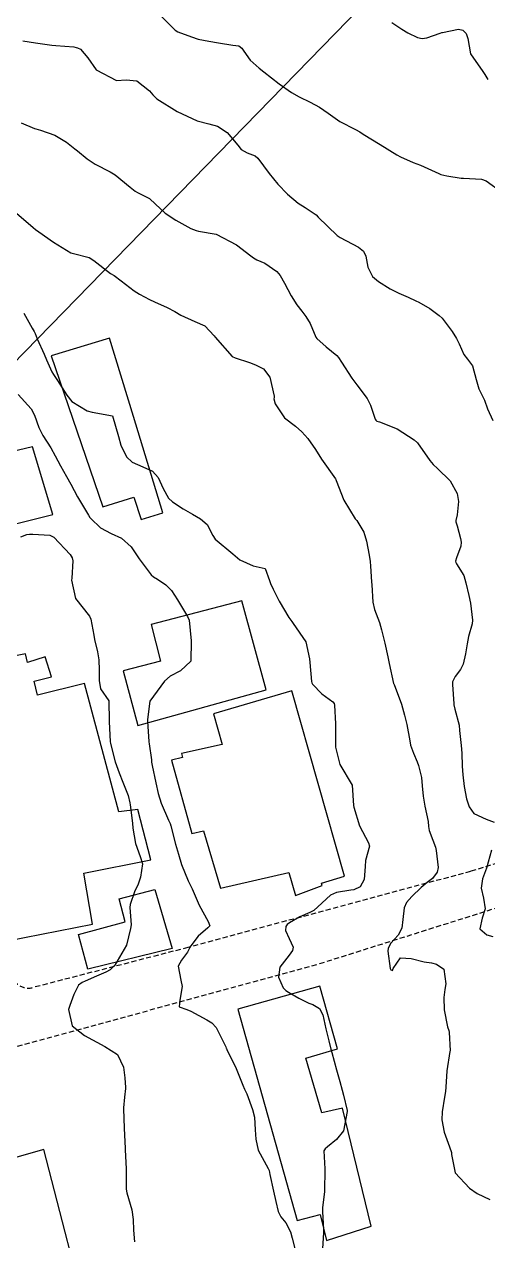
# Model space of a CAD drawing. Header units: metres. Extents: x 292545 to 299085, y 7450245 to 7463078.
# Drawn here: x 298629.8 to 298675.3, y 7450556.9 to 7450676.4 of the extents above; entities that cross this region are included whole.
import ezdxf

# ---------------------------------------------------------------- set-up
doc = ezdxf.new("R2010")
doc.units = ezdxf.units.M
doc.linetypes.add('CONTINUO', pattern=[0])
doc.linetypes.add('DASHED', pattern=[0.75, 0.5, -0.25])
for name, color, linetype in [('Curvas de Nivel 1m', 11, 'Continuous'), ('Curvas de Nivel 5m', 15, 'Continuous'), ('Edificações', 30, 'Continuous'), ('TEXTO', 45, 'Continuous'), ('Vias Secundárias', 230, 'DASHED')]:
    doc.layers.add(name, color=color, linetype=linetype)

msp = doc.modelspace()

# ---------------------------------------------------------------- linework, layer by layer
at = {"layer": 'Curvas de Nivel 1m', "flags": 128}
for points, elevation in [([(298642.92, 7450677.56), (298644.63, 7450675.87), (298644.89, 7450675.69), (298646.23, 7450675.19), (298646.88, 7450674.99), (298647.92, 7450674.79), (298648.88, 7450674.63), (298650.29, 7450674.39), (298650.88, 7450674.31), (298651.17, 7450674.09), (298651.36, 7450673.79), (298651.99, 7450672.91), (298652.86, 7450672.12), (298653.33, 7450671.77), (298654.84, 7450670.58), (298656.04, 7450669.74), (298656.82, 7450669.31), (298657.89, 7450668.79), (298658.81, 7450668.28), (298659.66, 7450667.69), (298660.79, 7450666.89), (298662.35, 7450666.09), (298662.78, 7450665.86), (298663.1, 7450665.65), (298664.76, 7450664.61), (298666.4, 7450663.61), (298666.75, 7450663.4), (298668.01, 7450662.85), (298668.74, 7450662.59), (298670.54, 7450661.76), (298670.73, 7450661.68), (298671.32, 7450661.55), (298672.73, 7450661.32), (298672.95, 7450661.31), (298674.73, 7450661.23), (298675.18, 7450661.05), (298676.71, 7450659.95)], 727), ([(298665.9, 7450676.63), (298666.9, 7450675.95), (298667.49, 7450675.6), (298668.44, 7450675.14), (298668.89, 7450675.04), (298669.35, 7450675.12), (298670.65, 7450675.56), (298670.83, 7450675.62), (298670.89, 7450675.64), (298672.47, 7450675.96), (298672.9, 7450675.86), (298673.23, 7450675.53), (298673.38, 7450675.03), (298673.66, 7450673.52), (298674.85, 7450671.79), (298675.06, 7450671.51), (298675.34, 7450671)], 726), ([(298629.64, 7450674.8), (298630.88, 7450674.62), (298632.5, 7450674.39), (298632.88, 7450674.35), (298634.66, 7450674.21), (298634.87, 7450674.17), (298635.01, 7450674.13), (298635.3, 7450673.98), (298636.04, 7450673.15), (298636.85, 7450671.96), (298638.84, 7450670.92), (298639.8, 7450670.97), (298640.84, 7450670.89), (298642.1, 7450669.9), (298642.42, 7450669.5), (298642.82, 7450669.12), (298644.8, 7450667.87), (298646.79, 7450666.95), (298647.94, 7450666.67), (298648.78, 7450666.44), (298649.73, 7450665.81), (298650.76, 7450664.55), (298651.11, 7450664.14), (298651.68, 7450663.79), (298652.48, 7450663.5), (298652.75, 7450663.27), (298653.87, 7450661.76), (298654.72, 7450660.74), (298655.66, 7450659.74), (298656.69, 7450658.86), (298657.41, 7450658.44), (298658.46, 7450657.7), (298658.68, 7450657.49), (298660.55, 7450655.68), (298660.65, 7450655.6), (298660.84, 7450655.49), (298662.64, 7450654.53), (298663.13, 7450654.15), (298663.37, 7450653.65), (298663.54, 7450652.57), (298664.01, 7450651.64), (298664.61, 7450651.17), (298665.76, 7450650.45), (298666.59, 7450650.01), (298667.51, 7450649.6), (298668.26, 7450649.27), (298668.58, 7450649.12), (298669.65, 7450648.49), (298670.57, 7450647.83), (298670.86, 7450647.56), (298671.84, 7450646.25), (298672.28, 7450645.54), (298672.53, 7450645.02), (298672.98, 7450643.99), (298673.36, 7450643.53), (298673.84, 7450642.85), (298674.2, 7450641.51), (298674.48, 7450640.59), (298675.02, 7450639.5), (298675.33, 7450638.63), (298675.85, 7450637.5)], 728), ([(298629.49, 7450666.74), (298630.78, 7450666.21), (298630.91, 7450666.16), (298631.38, 7450666.03), (298632.78, 7450665.55), (298633.92, 7450664.84), (298634.76, 7450664.21), (298634.87, 7450664.11), (298635.01, 7450663.99), (298635.97, 7450663.2), (298636.74, 7450662.69), (298638.22, 7450661.95), (298638.73, 7450661.63), (298640.2, 7450660.43), (298640.7, 7450660.04), (298640.91, 7450659.92), (298642.1, 7450659.3), (298642.69, 7450658.77), (298643.63, 7450657.88), (298644.68, 7450657.18), (298646.14, 7450656.38), (298646.67, 7450656.16), (298646.92, 7450656.1), (298648.66, 7450655.82), (298650.64, 7450654.75), (298651.19, 7450654.34), (298651.91, 7450653.78), (298652.32, 7450653.47), (298652.63, 7450653.29), (298653.44, 7450652.95), (298654.62, 7450652.15), (298654.94, 7450651.75), (298655.36, 7450650.98), (298656.02, 7450649.74), (298656.57, 7450648.87), (298657.07, 7450648.23), (298657.45, 7450647.72), (298657.87, 7450647.02), (298658.45, 7450645.7), (298658.54, 7450645.55), (298659.47, 7450644.75), (298660.52, 7450643.88), (298660.68, 7450643.68), (298660.96, 7450643.22), (298661.98, 7450641.67), (298662.48, 7450640.99), (298663.49, 7450639.64), (298663.82, 7450639), (298664.28, 7450637.63), (298664.33, 7450637.52), (298664.44, 7450637.43), (298664.69, 7450637.37), (298666.43, 7450636.68), (298668.11, 7450635.59), (298668.42, 7450635.29), (298669.65, 7450633.57), (298669.99, 7450633.16), (298670.39, 7450632.78), (298671.65, 7450631.55), (298672.35, 7450630.33), (298672.46, 7450629.54), (298672.33, 7450628.22), (298672.2, 7450627.66), (298672.2, 7450627.54), (298672.32, 7450627.13), (298672.67, 7450625.9), (298672.73, 7450625.53), (298672.69, 7450625.14), (298672.28, 7450623.98), (298672.17, 7450623.65), (298672.19, 7450623.54), (298672.27, 7450623.4), (298672.98, 7450622.25), (298673.18, 7450621.53), (298673.47, 7450620.29), (298673.65, 7450619.53), (298673.85, 7450617.88), (298673.81, 7450617.52), (298673.44, 7450616.27), (298673.32, 7450615.53), (298673.14, 7450614.56), (298672.92, 7450613.53), (298672.66, 7450613.02), (298672.14, 7450612.33), (298671.88, 7450611.8), (298671.86, 7450611.54), (298672, 7450609.65), (298672.02, 7450609.54), (298672.11, 7450609.12), (298672.52, 7450607.54), (298672.58, 7450607.03), (298672.73, 7450605.53), (298672.79, 7450604.79), (298672.83, 7450603.53), (298672.89, 7450602.66), (298673.02, 7450601.53), (298673.24, 7450600.29), (298673.51, 7450599.52), (298673.98, 7450598.87), (298675.19, 7450598.29), (298675.97, 7450598.01)], 729), ([(298629.74, 7450648.05), (298630.55, 7450646.57), (298630.76, 7450646.25), (298630.86, 7450646.04), (298631.04, 7450645.52), (298631.73, 7450644.02), (298631.96, 7450643.47), (298632.5, 7450642.29), (298632.66, 7450642.01), (298633.05, 7450641.44), (298633.98, 7450639.99), (298634.46, 7450639.36), (298635.98, 7450638.45), (298636.45, 7450638.31), (298638.44, 7450637.94), (298639.04, 7450635.93), (298639.28, 7450635.06), (298639.82, 7450633.93), (298640.39, 7450633.41), (298641.43, 7450632.95), (298642.38, 7450632.51), (298642.93, 7450631.88), (298643.44, 7450630.8), (298643.96, 7450629.87), (298644.35, 7450629.49), (298645.39, 7450628.8), (298646.33, 7450628.27), (298647.12, 7450627.84), (298647.75, 7450627.26), (298648.31, 7450626.19), (298648.56, 7450625.82), (298650.28, 7450624.38), (298650.98, 7450623.79), (298652.27, 7450623.21), (298653.46, 7450622.95), (298653.9, 7450621.76), (298653.98, 7450621.48), (298654.24, 7450620.91), (298654.83, 7450619.74), (298655.8, 7450618.14), (298656.07, 7450617.73), (298656.2, 7450617.55), (298657.47, 7450615.72), (298657.82, 7450614.05), (298657.85, 7450613.71), (298658.02, 7450611.83), (298658.05, 7450611.71), (298658.13, 7450611.58), (298659.04, 7450610.61), (298660.11, 7450609.84), (298660.25, 7450609.68), (298660.29, 7450609.5), (298660.38, 7450607.68), (298660.39, 7450607.37), (298660.36, 7450605.68), (298660.37, 7450605.37), (298660.8, 7450603.67), (298662.01, 7450601.66), (298662.15, 7450599.66), (298662.18, 7450599.47), (298662.74, 7450597.65), (298663.61, 7450595.98), (298663.73, 7450595.64), (298663.34, 7450594.23), (298663.29, 7450593.65), (298663.19, 7450592.36), (298662.79, 7450591.65), (298662.18, 7450591.36), (298661.89, 7450591.31), (298660.46, 7450591.1), (298659.88, 7450590.83), (298658.63, 7450589.7), (298658.24, 7450589.33), (298657.86, 7450589.13), (298656.86, 7450588.71), (298655.85, 7450588.13), (298655.62, 7450587.96), (298655.48, 7450587.74), (298655.46, 7450587.35), (298655.83, 7450586.57), (298656.23, 7450585.73), (298656.14, 7450585.41), (298655.81, 7450584.93), (298654.9, 7450583.74), (298654.76, 7450582.77), (298655.24, 7450581.74), (298655.5, 7450581.47), (298655.77, 7450581.31), (298656.78, 7450580.71), (298657.76, 7450580.22), (298658.15, 7450580.09), (298658.79, 7450579.69), (298659.12, 7450579.06), (298659.43, 7450577.68), (298659.72, 7450576.53), (298659.93, 7450575.68), (298660, 7450575.37), (298660.46, 7450573.67), (298660.81, 7450572.53), (298661.02, 7450571.67), (298661.15, 7450571.17), (298661.52, 7450569.66), (298661.53, 7450569.56), (298661.16, 7450567.67), (298660.48, 7450566.8), (298659.59, 7450566.08), (298659.37, 7450565.91), (298659.24, 7450565.69), (298659.33, 7450563.93), (298659.34, 7450563.69), (298659.29, 7450561.94), (298659.28, 7450561.69), (298659.1, 7450560.11), (298659.09, 7450559.69), (298659.21, 7450557.98), (298659.2, 7450557.69), (298659.1, 7450556.07)], 731), ([(298629.17, 7450640.05), (298630.45, 7450638.65), (298630.78, 7450638.03), (298631.21, 7450636.8), (298631.62, 7450636.02), (298632.4, 7450634.81), (298632.83, 7450634.01), (298633.35, 7450633.03), (298633.95, 7450631.99), (298634.37, 7450631.23), (298635.03, 7450629.98), (298636.1, 7450628.2), (298636.24, 7450627.97), (298636.32, 7450627.86), (298637.28, 7450626.93), (298638.31, 7450626.38), (298639.35, 7450625.93), (298640.29, 7450625.09), (298641.08, 7450623.91), (298642.26, 7450622.31), (298642.48, 7450622.12), (298642.89, 7450621.89), (298643.71, 7450621.34), (298644.24, 7450620.77), (298644.85, 7450619.86), (298645.83, 7450618.23), (298645.99, 7450617.85), (298646.18, 7450615.85), (298646.15, 7450613.85), (298645.13, 7450612.87), (298644.14, 7450612.35), (298643.58, 7450611.88), (298642.11, 7450609.9), (298641.88, 7450608.11), (298641.88, 7450607.9), (298642.03, 7450605.93), (298642.04, 7450605.9), (298642.06, 7450605.71), (298642.28, 7450604.14), (298642.3, 7450603.9), (298642.34, 7450603.59), (298642.72, 7450601.89), (298642.95, 7450600.83), (298643.24, 7450599.88), (298643.97, 7450598.21), (298644.12, 7450597.87), (298644.19, 7450597.64), (298644.66, 7450595.86), (298644.94, 7450594.85), (298645.24, 7450593.86), (298645.9, 7450592.25), (298646.1, 7450591.85), (298646.3, 7450591.44), (298646.97, 7450589.84), (298647.85, 7450588.23), (298648.03, 7450587.83), (298647.84, 7450587.61), (298646.88, 7450586.8), (298646.14, 7450585.85), (298646.04, 7450585.63), (298645.82, 7450585.23), (298645.23, 7450584.43), (298644.92, 7450583.86), (298645.16, 7450582.48), (298645.32, 7450581.85), (298645.09, 7450580.52), (298645.02, 7450579.86), (298645.75, 7450579.6), (298646.16, 7450579.43), (298647.74, 7450578.59), (298648.21, 7450578.3), (298648.65, 7450577.82), (298649.58, 7450575.93), (298649.63, 7450575.8), (298649.65, 7450575.75), (298649.7, 7450575.66), (298650.62, 7450573.79), (298651.28, 7450572.16), (298651.44, 7450571.78), (298651.65, 7450571.31), (298652.22, 7450569.77), (298652.4, 7450569), (298652.49, 7450567.77), (298652.53, 7450566.84), (298652.79, 7450565.77), (298653.57, 7450564.34), (298653.77, 7450563.96), (298653.84, 7450563.76), (298653.93, 7450563.38), (298654.29, 7450561.75), (298654.5, 7450560.72), (298654.74, 7450559.74), (298655, 7450559.23), (298655.5, 7450558.63), (298655.95, 7450557.73), (298656.1, 7450557.11), (298656.47, 7450555.72)], 732), ([(298629.44, 7450626.05), (298630.05, 7450626.3), (298630.31, 7450626.33), (298630.61, 7450626.33), (298632.31, 7450626.23), (298632.7, 7450626.01), (298634.28, 7450624.31), (298634.48, 7450623.99), (298634.57, 7450623.69), (298634.45, 7450621.99), (298634.43, 7450621.81), (298634.81, 7450619.98), (298636.21, 7450618.27), (298636.34, 7450617.97), (298636.61, 7450616.39), (298636.69, 7450615.96), (298636.97, 7450614.75), (298637.11, 7450613.96), (298637.16, 7450612.94), (298637.14, 7450611.95), (298637.29, 7450611.12), (298638.11, 7450609.94), (298638.14, 7450607.94), (298638.14, 7450607.88), (298638.23, 7450605.94), (298638.25, 7450605.75), (298638.72, 7450603.93), (298639.1, 7450602.86), (298639.48, 7450601.93), (298640, 7450600.64), (298640.17, 7450599.92), (298640.19, 7450599.71), (298640.41, 7450597.92), (298640.44, 7450597.43), (298640.71, 7450595.91), (298641.18, 7450594.65), (298641.39, 7450593.91), (298641.22, 7450592.59), (298640.99, 7450591.91), (298640.63, 7450591.17), (298640.19, 7450589.92), (298640.17, 7450589.61), (298640.28, 7450587.92), (298640.22, 7450587.55), (298639.82, 7450585.92), (298638.69, 7450583.94), (298638.24, 7450583.5), (298637.79, 7450583.26), (298636.89, 7450582.86), (298635.78, 7450582.38), (298635.49, 7450582.26), (298635.13, 7450581.98), (298634.67, 7450581.08), (298634.25, 7450579.99), (298634.13, 7450579.6), (298634.49, 7450577.98), (298635.72, 7450577.03), (298637.7, 7450575.95), (298638.94, 7450575.18), (298639.53, 7450573.92), (298639.67, 7450572.87), (298639.74, 7450571.92), (298639.74, 7450571.84), (298639.64, 7450570.97), (298639.53, 7450569.92), (298639.53, 7450569.82), (298639.61, 7450567.92), (298639.7, 7450565.92), (298639.71, 7450565.79), (298639.81, 7450563.92), (298639.81, 7450563.67), (298639.79, 7450561.92), (298639.86, 7450561.59), (298640.36, 7450559.91), (298640.48, 7450558.94), (298640.53, 7450557.91), (298640.62, 7450556.76)], 733), ([(298675.72, 7450595.27), (298675.22, 7450593.5), (298674.83, 7450592.44), (298674.68, 7450591.51), (298674.91, 7450590.53), (298675.09, 7450589.5), (298674.8, 7450588.57), (298674.55, 7450587.51), (298675.26, 7450586.93), (298675.84, 7450586.77)], 729)]:
    msp.add_lwpolyline(points, dxfattribs=dict(at, elevation=elevation))
at = {"layer": 'Curvas de Nivel 5m', "elevation": 730, "flags": 128}
msp.add_lwpolyline([(298628.78, 7450658.06), (298630.67, 7450656.46), (298630.9, 7450656.27), (298631.22, 7450656.03), (298632.65, 7450655.01), (298634.36, 7450653.99), (298634.63, 7450653.91), (298636.17, 7450653.51), (298636.63, 7450653.23), (298638.25, 7450651.94), (298638.61, 7450651.73), (298639.31, 7450651.23), (298640.59, 7450650.24), (298641.1, 7450649.91), (298642.08, 7450649.4), (298642.58, 7450649.17), (298643.84, 7450648.6), (298644.57, 7450648.22), (298645.16, 7450647.86), (298646.56, 7450647.24), (298647.53, 7450646.81), (298648.46, 7450645.82), (298648.54, 7450645.7), (298650.22, 7450643.8), (298650.51, 7450643.66), (298651.93, 7450643.2), (298652.51, 7450642.98), (298653.29, 7450642.56), (298653.91, 7450641.76), (298654.34, 7450639.88), (298654.34, 7450639.75), (298654.33, 7450639.62), (298654.46, 7450639.14), (298655.36, 7450637.74), (298656.43, 7450636.93), (298657.08, 7450636.37), (298657.66, 7450635.71), (298658.41, 7450634.63), (298659, 7450633.69), (298660.37, 7450631.76), (298660.42, 7450631.68), (298660.45, 7450631.6), (298661.19, 7450629.67), (298662.32, 7450627.83), (298662.4, 7450627.73), (298662.46, 7450627.66), (298663.17, 7450626.5), (298663.43, 7450625.64), (298663.68, 7450624.24), (298663.78, 7450623.64), (298663.83, 7450623.19), (298663.93, 7450621.63), (298663.94, 7450621.33), (298664.06, 7450619.63), (298664.22, 7450618.92), (298664.7, 7450617.63), (298664.91, 7450616.91), (298665.24, 7450615.62), (298665.51, 7450614.26), (298665.64, 7450613.62), (298666.09, 7450611.65), (298666.1, 7450611.61), (298666.13, 7450611.54), (298666.85, 7450609.6), (298667.17, 7450608.52), (298667.38, 7450607.6), (298667.67, 7450605.99), (298667.76, 7450605.59), (298668.05, 7450604.78), (298668.41, 7450603.95), (298668.54, 7450603.58), (298668.83, 7450602.39), (298668.91, 7450601.58), (298668.98, 7450600.56), (298669.15, 7450599.57), (298669.48, 7450598.06), (298669.53, 7450597.57), (298669.57, 7450597.18), (298669.95, 7450596.23), (298670.2, 7450595.56), (298670.28, 7450595.21), (298670.48, 7450593.55), (298670.38, 7450593.09), (298669.91, 7450592.48), (298669.4, 7450592.07), (298668.79, 7450591.58), (298667.88, 7450590.7), (298667.36, 7450590.11), (298667.13, 7450589.6), (298667.01, 7450588.45), (298666.91, 7450587.6), (298666.54, 7450586.89), (298665.83, 7450586.11), (298665.55, 7450585.61), (298665.53, 7450585.32), (298665.74, 7450583.61), (298665.8, 7450583.51), (298665.98, 7450583.43), (298666.06, 7450583.61), (298666.75, 7450584.67), (298667.81, 7450584.6), (298669.1, 7450584.29), (298669.81, 7450584.17), (298670.3, 7450584.06), (298671.04, 7450583.55), (298671.21, 7450582.12), (298671.12, 7450581.55), (298671.01, 7450580.79), (298671.05, 7450579.55), (298671.39, 7450577.88), (298671.5, 7450577.54), (298671.54, 7450577.36), (298671.64, 7450575.54), (298671.63, 7450575.47), (298671.32, 7450573.55), (298671.23, 7450571.97), (298671.2, 7450571.55), (298671.09, 7450570.99), (298670.86, 7450569.55), (298670.83, 7450568.75), (298671.05, 7450567.55), (298671.59, 7450566.1), (298671.77, 7450565.54), (298671.78, 7450565.34), (298672.14, 7450563.53), (298673.54, 7450562.02), (298674.3, 7450561.51), (298675.53, 7450560.93)], dxfattribs=at)
at = {"layer": 'Edificações'}
for points in [[(298638.16, 7450645.6), (298632.44, 7450643.84), (298637.5, 7450629.02), (298640.54, 7450629.95), (298641.27, 7450627.77), (298643.4, 7450628.42), (298640.52, 7450637.87)], [(298630.58, 7450634.92), (298626.98, 7450634.06), (298628.92, 7450627.35), (298632.58, 7450628.25)], [(298651.16, 7450619.75), (298642.26, 7450617.45), (298643.16, 7450613.83), (298639.49, 7450612.89), (298640.95, 7450607.51), (298653.57, 7450611.03)], [(298628.29, 7450596.15), (298626.27, 7450595.79), (298628.12, 7450586.36), (298636.49, 7450587.99), (298635.64, 7450593.01), (298642.21, 7450594.3), (298640.96, 7450599.24), (298639.09, 7450599.01), (298635.7, 7450611.63), (298631.1, 7450610.49), (298630.76, 7450611.87), (298632.45, 7450612.29), (298631.83, 7450614.27), (298630.09, 7450613.72), (298629.92, 7450614.56), (298627.57, 7450614.11), (298627.71, 7450613.41), (298625.29, 7450612.78), (298624.47, 7450614.84), (298621.19, 7450613.83), (298620.17, 7450610.92), (298621.93, 7450605.1), (298623.39, 7450598.94), (298627.34, 7450599.75)], [(298661.27, 7450592.69), (298656.09, 7450610.92), (298648.37, 7450608.67), (298649.22, 7450605.63), (298645.24, 7450604.77), (298645.33, 7450604.35), (298644.27, 7450604.11), (298646.25, 7450596.9), (298647.39, 7450597.17), (298649.07, 7450591.53), (298655.8, 7450593.07), (298656.45, 7450590.8), (298659.08, 7450591.78), (298659, 7450592.02)], [(298644.33, 7450585.58), (298636.03, 7450583.57), (298635.13, 7450586.97), (298639.71, 7450588.2), (298639.12, 7450590.48), (298642.63, 7450591.4)], [(298663.88, 7450558.29), (298661.05, 7450569.89), (298659.03, 7450569.44), (298657.46, 7450574.8), (298660.57, 7450575.73), (298658.82, 7450581.9), (298650.78, 7450579.62), (298656.62, 7450558.86), (298658.88, 7450559.46), (298659.48, 7450556.88)], [(298636.39, 7450547.68), (298631.7, 7450565.84), (298623.48, 7450563.5), (298623.51, 7450563.08), (298619.8, 7450562.19), (298618.37, 7450567.65), (298611.19, 7450565.69), (298615.39, 7450549.29), (298622.38, 7450551.28), (298622.09, 7450552.49), (298625.96, 7450553.44), (298628.2, 7450545.49)]]:
    msp.add_lwpolyline(points, close=True, dxfattribs=at)
at = {"layer": 'TEXTO', "linetype": 'CONTINUO'}
msp.add_polyline3d([(298562.49, 7450575.18, 0), (298716.24, 7450732.91, 0)], dxfattribs=at)
at = {"layer": 'Vias Secundárias', "elevation": 739.78}
msp.add_lwpolyline([(298573.18, 7450560.55), (298623.34, 7450574.4), (298658.83, 7450584.11), (298696.51, 7450595.99, 0.421534), (298697.9, 7450599.91), (298696.23, 7450615.03), (298692.16, 7450614.63), (298694.41, 7450601.85, -0.262544), (298693.51, 7450599.31), (298673.65, 7450593.17), (298645.87, 7450585.69), (298630.62, 7450581.75, -0.448627), (298628.55, 7450583.14), (298626.9, 7450587.57), (298616.22, 7450620.4), (298615.87, 7450621.38), (298611.74, 7450619.86), (298621.84, 7450591.21), (298624.84, 7450582.61, -0.388009), (298623.29, 7450578.99), (298608.6, 7450574.09), (298594.16, 7450571.32), (298571.98, 7450565.18)], format="xyb", dxfattribs=at)

doc.saveas('drawing.dxf')
